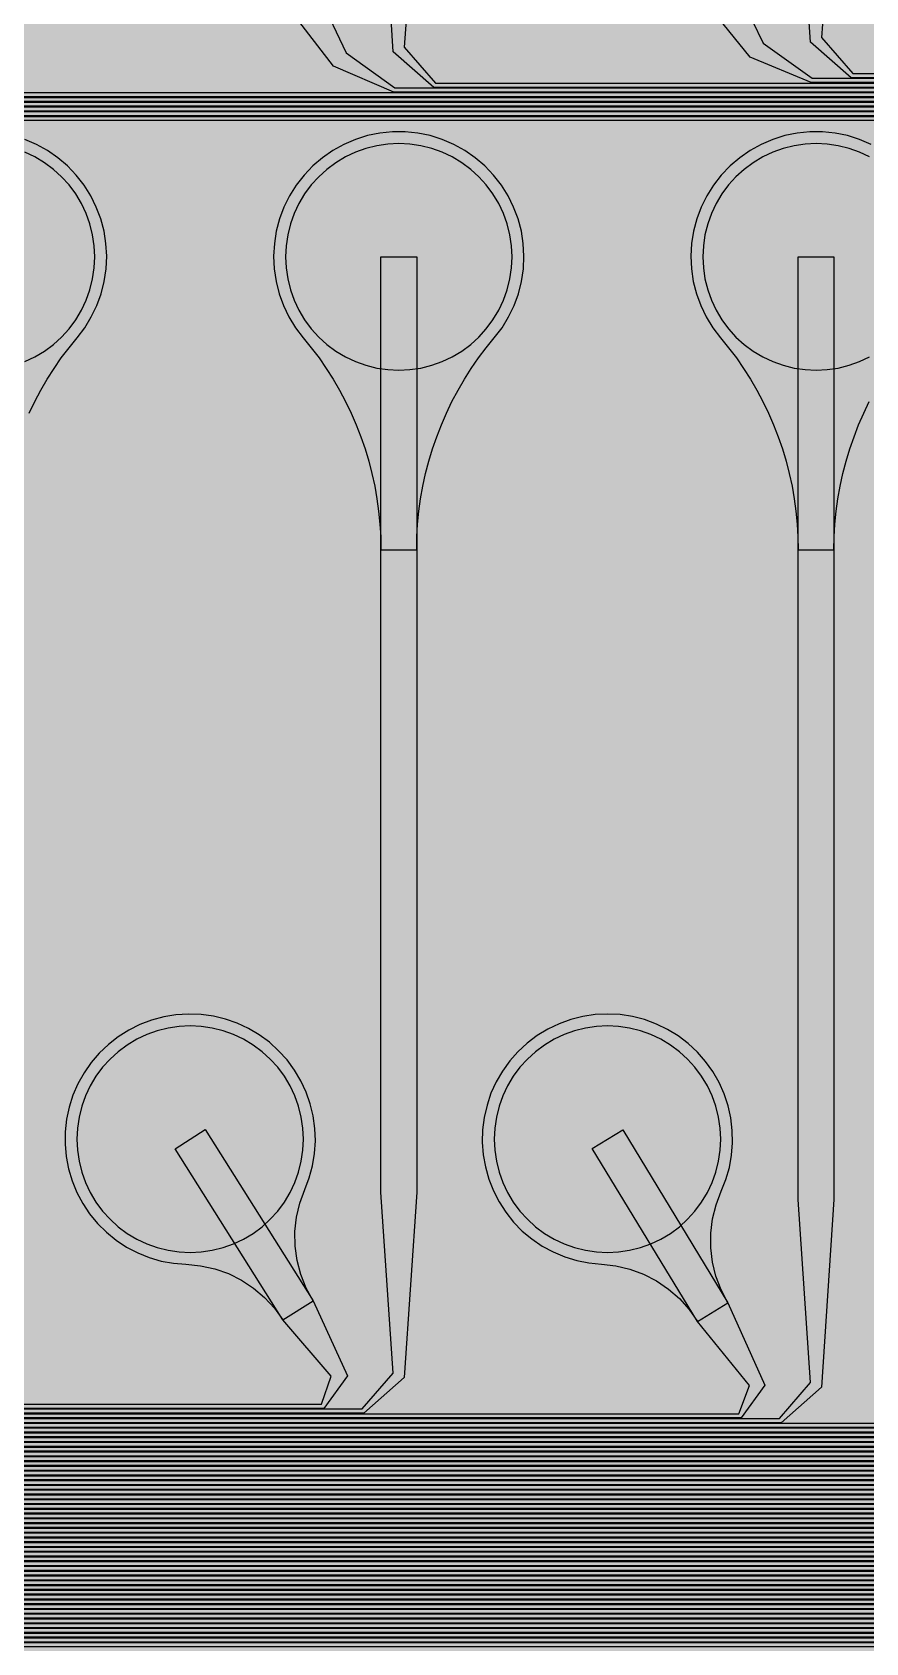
# Model space of a CAD drawing. Header units: metres. Extents: x -7231 to 10969, y -37556 to 1873.
# Drawn here: x 4474 to 5173, y -30203 to -28853 of the extents above; entities that cross this region are included whole.
import ezdxf

# ---------------------------------------------------------------- set-up
doc = ezdxf.new("R2010")
doc.units = ezdxf.units.M
for name, color, linetype in [('Metal1', 4, 'CONTINUOUS'), ('Metal2', 3, 'CONTINUOUS'), ('Polyimide', 7, 'CONTINUOUS'), ('Polyimide_Negative', 5, 'CONTINUOUS')]:
    doc.layers.add(name, color=color, linetype=linetype)

msp = doc.modelspace()

# ---------------------------------------------------------------- hatches: boundary and pattern name
at = {"layer": 'Polyimide'}
msp.add_hatch(color=7, dxfattribs=at).paths.add_polyline_path([(4065.7, -468), (4066.7, -502), (4068.5, -536), (4071.4, -570), (4075.5, -604), (4081, -638), (4088, -672), (4096.5, -706), (4106.6, -740), (4118.3, -774), (4131.6, -808), (4146.5, -842), (4162.9, -876), (4180.7, -910), (4199.8, -944), (4220.2, -978), (4241.7, -1012), (4264.2, -1046), (4287.5, -1080), (4311.5, -1114), (4336, -1148), (4360.9, -1182), (4385.9, -1216), (4410.9, -1250), (4435.7, -1284), (4460.2, -1318), (4484.2, -1352), (4507.5, -1385.9), (4530, -1419.9), (4551.5, -1453.9), (4571.9, -1487.9), (4591.1, -1521.9), (4608.9, -1555.9), (4625.3, -1589.9), (4640.1, -1623.9), (4653.4, -1657.9), (4665.1, -1691.9), (4675.2, -1725.9), (4683.7, -1759.9), (4690.7, -1793.9), (4696.2, -1827.9), (4700.3, -1861.9), (4703.2, -1895.9), (4705.1, -1929.9), (4706.1, -1963.9), (4706.4, -1997.9), (4706.5, -2031.9), (4706.5, -4793), (4710, -4838.4), (4720.2, -4882.7), (4737.1, -4925), (4760.1, -4964.2), (4788.9, -4999.5), (4822.6, -5030), (4860.5, -5055.1), (4901.8, -5074.2), (4901.8, -5074.2), (4970.7, -5105.2), (5034.7, -5145.3), (5092.8, -5193.5), (5143.8, -5249.2), (5186.9, -5311.2), (5221.2, -5378.4), (5246.2, -5449.7), (5261.4, -5523.7), (5266.5, -5599), (5261.4, -5674.3), (5246.2, -5748.3), (5221.2, -5819.6), (5186.9, -5886.8), (5143.8, -5948.8), (5092.8, -6004.5), (5034.7, -6052.7), (4970.7, -6092.8), (4901.8, -6123.8), (4860.5, -6142.9), (4822.6, -6168), (4788.9, -6198.5), (4760.1, -6233.8), (4737.1, -6273), (4720.2, -6315.3), (4710, -6359.6), (4706.5, -6405), (4706.5, -9221.5), (4710, -9266.9), (4720.2, -9311.2), (4737.1, -9353.5), (4760.1, -9392.7), (4788.9, -9428), (4822.6, -9458.5), (4860.5, -9483.6), (4901.8, -9502.7), (4970.7, -9533.7), (5034.7, -9573.8), (5092.8, -9622), (5143.8, -9677.7), (5186.9, -9739.7), (5221.2, -9806.9), (5246.2, -9878.2), (5261.4, -9952.2), (5266.5, -10027.5), (5261.4, -10102.8), (5246.2, -10176.8), (5221.2, -10248.1), (5186.9, -10315.3), (5143.8, -10377.3), (5092.8, -10433), (5034.7, -10481.2), (4970.7, -10521.3), (4901.8, -10552.3), (4860.5, -10571.4), (4822.6, -10596.5), (4788.9, -10627), (4760.1, -10662.3), (4737.1, -10701.5), (4720.2, -10743.8), (4710, -10788.1), (4706.5, -10833.5), (4706.5, -13650), (4710, -13695.4), (4720.2, -13739.7), (4737.1, -13782), (4760.1, -13821.2), (4788.9, -13856.5), (4822.6, -13887), (4860.5, -13912.1), (4901.8, -13931.2), (4970.7, -13962.2), (5034.7, -14002.2), (5092.8, -14050.5), (5143.8, -14106.2), (5186.9, -14168.2), (5221.2, -14235.4), (5246.2, -14306.7), (5261.4, -14380.7), (5266.5, -14456), (5261.4, -14531.3), (5246.2, -14605.3), (5221.2, -14676.5), (5186.9, -14743.8), (5143.8, -14805.8), (5092.8, -14861.5), (5034.7, -14909.7), (4970.7, -14949.8), (4901.8, -14980.8), (4860.5, -14999.9), (4822.6, -15025), (4788.9, -15055.5), (4760.1, -15090.8), (4737.1, -15130), (4720.2, -15172.3), (4710, -15216.6), (4706.5, -15262), (4706.5, -15456), (4720.9, -15750), (4764.1, -16041.3), (4835.7, -16326.8), (4934.9, -16604), (5060.7, -16870.2), (5212.1, -17122.7), (5387.5, -17359.2), (5585.2, -17577.3), (5803.3, -17775), (6039.8, -17950.4), (6292.3, -18101.8), (6558.4, -18227.6), (6835.6, -18326.8), (7121.2, -18398.3), (7412.4, -18441.5), (7706.5, -18456), (9969, -18456), (10047.4, -18459.8), (10125.1, -18471.4), (10201.2, -18490.4), (10275.2, -18516.9), (10346.1, -18550.5), (10413.5, -18590.8), (10476.5, -18637.6), (10534.7, -18690.3), (10587.4, -18748.5), (10634.2, -18811.5), (10674.5, -18878.9), (10708.1, -18949.8), (10734.6, -19023.8), (10753.6, -19099.9), (10765.2, -19177.6), (10769, -19256), (10769, -20895.8), (10730.2, -20951.4), (10694.6, -21009.1), (10662.2, -21068.6), (10633.2, -21129.9), (10607.6, -21192.7), (10585.5, -21256.7), (10566.9, -21322), (10552, -21388.1), (10540.8, -21455), (10533.4, -21522.3), (10529.6, -21590), (10529.6, -21657.8), (10533.4, -21725.5), (10540.8, -21792.9), (10552, -21859.7), (10566.9, -21925.9), (10585.5, -21991.1), (10607.6, -22055.2), (10633.2, -22117.9), (10662.2, -22179.2), (10694.6, -22238.7), (10730.2, -22296.4), (10769, -22352), (10769, -32454.2), (10728.7, -32510.5), (10691.7, -32568.9), (10658, -32629.3), (10627.8, -32691.6), (10601.2, -32755.4), (10578.2, -32820.7), (10558.9, -32887.1), (10543.4, -32954.5), (10531.8, -33022.7), (10524, -33091.4), (10520.1, -33160.5), (10520.1, -33229.7), (10524, -33298.8), (10531.8, -33367.5), (10543.4, -33435.7), (10558.9, -33503.1), (10578.2, -33569.5), (10601.2, -33634.8), (10627.8, -33698.6), (10658, -33760.8), (10691.7, -33821.3), (10728.7, -33879.7), (10769, -33936), (10769, -36556), (10765.2, -36634.4), (10753.6, -36712.1), (10734.6, -36788.2), (10708.1, -36862.1), (10674.5, -36933.1), (10634.2, -37000.5), (10587.4, -37063.5), (10534.7, -37121.7), (10476.5, -37174.4), (10413.5, -37221.2), (10346.1, -37261.5), (10275.2, -37295.1), (10201.2, -37321.6), (10125.1, -37340.6), (10047.4, -37352.1), (9969, -37356), (-6231, -37356), (-6309.4, -37352.1), (-6387.1, -37340.6), (-6463.2, -37321.6), (-6537.2, -37295.1), (-6608.1, -37261.5), (-6675.5, -37221.2), (-6738.5, -37174.4), (-6796.7, -37121.7), (-6849.4, -37063.5), (-6896.2, -37000.5), (-6936.5, -36933.1), (-6970.1, -36862.1), (-6996.6, -36788.2), (-7015.6, -36712.1), (-7027.2, -36634.4), (-7031, -36556), (-7031, -33936), (-6990.7, -33879.8), (-6953.7, -33821.3), (-6920, -33760.9), (-6889.8, -33698.6), (-6863.2, -33634.8), (-6840.2, -33569.5), (-6820.9, -33503.1), (-6805.4, -33435.7), (-6793.7, -33367.5), (-6785.9, -33298.8), (-6782, -33229.7), (-6782, -33160.5), (-6785.9, -33091.4), (-6793.7, -33022.7), (-6805.4, -32954.5), (-6820.9, -32887.1), (-6840.2, -32820.6), (-6863.2, -32755.4), (-6889.8, -32691.5), (-6920, -32629.3), (-6953.7, -32568.9), (-6990.7, -32510.4), (-7031, -32454.2), (-7031, -22364.8), (-6990.7, -22308.6), (-6953.7, -22250.1), (-6920, -22189.7), (-6889.8, -22127.5), (-6863.2, -22063.6), (-6840.2, -21998.4), (-6820.9, -21931.9), (-6805.4, -21864.5), (-6793.7, -21796.3), (-6785.9, -21727.6), (-6782, -21658.5), (-6782, -21589.3), (-6785.9, -21520.3), (-6793.7, -21451.5), (-6805.4, -21383.3), (-6820.9, -21315.9), (-6840.2, -21249.5), (-6863.2, -21184.2), (-6889.8, -21120.4), (-6920, -21058.1), (-6953.7, -20997.7), (-6990.7, -20939.3), (-7031, -20883), (-7031, -19256), (-7027.2, -19177.6), (-7015.6, -19099.9), (-6996.6, -19023.8), (-6970.1, -18949.8), (-6936.5, -18878.9), (-6896.2, -18811.5), (-6849.4, -18748.5), (-6796.7, -18690.3), (-6738.5, -18637.6), (-6675.5, -18590.8), (-6608.1, -18550.5), (-6537.2, -18516.9), (-6463.2, -18490.4), (-6387.1, -18471.4), (-6309.4, -18459.8), (-6231, -18456), (-3968.5, -18456), (-3674.4, -18441.5), (-3383.2, -18398.3), (-3097.6, -18326.8), (-2820.4, -18227.6), (-2554.3, -18101.8), (-2301.8, -17950.4), (-2065.3, -17775), (-1847.2, -17577.3), (-1649.5, -17359.2), (-1474.1, -17122.7), (-1322.7, -16870.2), (-1196.9, -16604), (-1097.7, -16326.8), (-1026.1, -16041.3), (-982.9, -15750), (-968.5, -15456), (-968.5, -15262), (-972, -15216.6), (-982.2, -15172.3), (-999.1, -15130), (-1022.1, -15090.8), (-1050.9, -15055.5), (-1084.6, -15025), (-1122.5, -14999.9), (-1163.8, -14980.8), (-1232.7, -14949.8), (-1296.7, -14909.7), (-1354.8, -14861.5), (-1405.8, -14805.8), (-1448.9, -14743.8), (-1483.2, -14676.5), (-1508.2, -14605.3), (-1523.4, -14531.3), (-1528.5, -14456), (-1523.4, -14380.7), (-1508.2, -14306.7), (-1483.2, -14235.4), (-1448.9, -14168.2), (-1405.8, -14106.2), (-1354.8, -14050.5), (-1296.7, -14002.2), (-1232.7, -13962.2), (-1163.8, -13931.2), (-1122.5, -13912.1), (-1084.6, -13887), (-1050.9, -13856.5), (-1022.1, -13821.2), (-999.1, -13782), (-982.2, -13739.7), (-972, -13695.4), (-968.5, -13650), (-968.5, -12309.6), (-972, -12264.3), (-982.2, -12219.9), (-999.1, -12177.7), (-1022.1, -12138.5), (-1050.9, -12103.2), (-1084.6, -12072.6), (-1122.5, -12047.5), (-1163.8, -12028.5), (-1232.7, -11997.4), (-1296.7, -11957.4), (-1354.8, -11909.1), (-1405.8, -11853.5), (-1448.9, -11791.5), (-1483.2, -11724.2), (-1508.2, -11653), (-1523.4, -11579), (-1528.5, -11503.7), (-1523.4, -11428.3), (-1508.2, -11354.4), (-1483.2, -11283.1), (-1448.9, -11215.9), (-1405.8, -11153.8), (-1354.8, -11098.2), (-1296.7, -11049.9), (-1232.7, -11009.9), (-1163.8, -10978.8), (-1122.5, -10959.8), (-1084.6, -10934.7), (-1050.9, -10904.1), (-1022.1, -10868.9), (-999.1, -10829.6), (-982.2, -10787.4), (-972, -10743), (-968.5, -10697.7), (-968.5, -9357.3), (-972, -9311.9), (-982.2, -9267.6), (-999.1, -9225.4), (-1022.1, -9186.1), (-1050.9, -9150.8), (-1084.6, -9120.3), (-1122.5, -9095.2), (-1163.8, -9076.2), (-1163.8, -9076.2), (-1232.7, -9045.1), (-1296.7, -9005.1), (-1354.8, -8956.8), (-1405.8, -8901.1), (-1448.9, -8839.1), (-1483.2, -8771.9), (-1508.2, -8700.6), (-1523.4, -8626.7), (-1528.5, -8551.3), (-1523.4, -8476), (-1508.2, -8402), (-1483.2, -8330.8), (-1448.9, -8263.5), (-1405.8, -8201.5), (-1354.8, -8145.9), (-1296.7, -8097.6), (-1232.7, -8057.6), (-1163.8, -8026.5), (-1163.8, -8026.5), (-1122.5, -8007.4), (-1084.6, -7982.4), (-1050.9, -7951.8), (-1022.1, -7916.5), (-999.1, -7877.3), (-982.2, -7835), (-972, -7790.7), (-968.5, -7745.4), (-968.5, -6405), (-972, -6359.6), (-982.2, -6315.3), (-999.1, -6273), (-1022.1, -6233.8), (-1050.9, -6198.5), (-1084.6, -6168), (-1122.5, -6142.9), (-1163.8, -6123.8), (-1163.8, -6123.8), (-1232.7, -6092.8), (-1296.7, -6052.7), (-1354.8, -6004.5), (-1405.8, -5948.8), (-1448.9, -5886.8), (-1483.2, -5819.6), (-1508.2, -5748.3), (-1523.4, -5674.3), (-1528.5, -5599), (-1523.4, -5523.7), (-1508.2, -5449.7), (-1483.2, -5378.4), (-1448.9, -5311.2), (-1405.8, -5249.2), (-1354.8, -5193.5), (-1296.7, -5145.3), (-1232.7, -5105.2), (-1163.8, -5074.2), (-1163.8, -5074.2), (-1122.5, -5055.1), (-1084.6, -5030), (-1050.9, -4999.5), (-1022.1, -4964.2), (-999.1, -4925), (-982.2, -4882.7), (-972, -4838.4), (-968.5, -4793), (-968.5, -2031.9), (-968.4, -1997.9), (-968.1, -1963.9), (-967.1, -1929.9), (-965.2, -1895.9), (-962.2, -1861.9), (-958, -1827.9), (-952.4, -1793.9), (-945.3, -1759.9), (-936.6, -1725.9), (-926.4, -1691.9), (-914.4, -1657.9), (-900.9, -1623.9), (-885.7, -1589.9), (-869.1, -1555.9), (-850.9, -1521.9), (-831.4, -1487.9), (-810.6, -1453.9), (-788.7, -1419.9), (-765.8, -1385.9), (-742.1, -1352), (-717.6, -1318), (-692.7, -1284), (-667.4, -1250), (-641.9, -1216), (-616.4, -1182), (-591.1, -1148), (-566.1, -1114), (-541.7, -1080), (-517.9, -1046), (-495, -1012), (-473.1, -978), (-452.4, -944), (-432.8, -910), (-414.7, -876), (-398, -842), (-382.9, -808), (-369.3, -774), (-357.4, -740), (-347.1, -706), (-338.4, -672), (-331.3, -638), (-325.7, -604), (-321.5, -570), (-318.6, -536), (-316.7, -502), (-315.7, -468), (-315.3, -434), (-315.2, -400), (-315.2, 401), (-315.2, 451), (-315.2, 1644), (-270.2, 1644), (-270, 1637.1), (-269.4, 1630.3), (-268.2, 1623.5), (-266.7, 1616.8), (-264.7, 1610.2), (-262.3, 1603.8), (-259.4, 1597.6), (-256.2, 1591.5), (-252.6, 1585.7), (-248.6, 1580.1), (-244.2, 1574.8), (-239.5, 1569.8), (-234.5, 1565.1), (-229.2, 1560.7), (-223.6, 1556.7), (-217.8, 1553.1), (-211.7, 1549.8), (-205.4, 1547), (-199, 1544.6), (-192.4, 1542.6), (-185.7, 1541), (-179, 1539.9), (-172.1, 1539.2), (-165.2, 1539), (-158.4, 1539.2), (-151.5, 1539.9), (-144.8, 1541), (-138.1, 1542.6), (-131.5, 1544.6), (-125.1, 1547), (-118.8, 1549.8), (-112.8, 1553.1), (-106.9, 1556.7), (-101.3, 1560.7), (-96, 1565.1), (-91, 1569.8), (-86.3, 1574.8), (-81.9, 1580.1), (-77.9, 1585.7), (-74.3, 1591.5), (-71.1, 1597.6), (-68.2, 1603.8), (-65.8, 1610.2), (-63.8, 1616.8), (-62.3, 1623.5), (-61.1, 1630.3), (-60.5, 1637.1), (-60.2, 1644), (1853, 1644), (1853, 1573), (3815.2, 1573), (3815.5, 1579.5), (3816.1, 1586.1), (3817.2, 1592.5), (3818.7, 1598.9), (3820.6, 1605.1), (3822.9, 1611.3), (3825.6, 1617.2), (3828.6, 1623), (3832.1, 1628.6), (3835.9, 1633.9), (3840.1, 1638.9), (3844.5, 1643.7), (3849.3, 1648.2), (3854.4, 1652.3), (3859.7, 1656.1), (3865.2, 1659.6), (3871, 1662.7), (3877, 1665.4), (3883.1, 1667.7), (3889.4, 1669.6), (3895.7, 1671.1), (3902.2, 1672.1), (3908.7, 1672.8), (3915.2, 1673), (3921.8, 1672.8), (3928.3, 1672.1), (3934.8, 1671.1), (3941.1, 1669.6), (3947.4, 1667.7), (3953.5, 1665.4), (3959.5, 1662.7), (3965.2, 1659.6), (3970.8, 1656.1), (3976.1, 1652.3), (3981.2, 1648.2), (3986, 1643.7), (3990.4, 1638.9), (3994.6, 1633.9), (3998.4, 1628.6), (4001.9, 1623), (4004.9, 1617.2), (4007.6, 1611.3), (4009.9, 1605.1), (4011.8, 1598.9), (4013.3, 1592.5), (4014.4, 1586.1), (4015, 1579.5), (4015.2, 1573), (4065.2, 1573), (4065.2, 451), (4065.2, 401), (4065.2, -400), (4065.3, -434), (4065.7, -468)])

# ---------------------------------------------------------------- linework, layer by layer
at = {"layer": 'Metal1'}
for points in [[(2416.8, -19211.9), (2416.8, -30170.3), (2445.7, -30199.2), (9418.8, -30199.2), (9447.8, -30170.3), (9447.8, -28863.7), (9418.8, -28834.8), (7610.8, -28834.8), (7576.7, -28805), (7566.5, -28662.5), (7566.5, -27931), (7596.5, -27931), (7596.5, -28662.5), (7586.3, -28801), (7612.2, -28831.2), (9420.2, -28831.2), (9451.2, -28862.3), (9451.2, -30171.7), (9420.2, -30202.7), (2444.3, -30202.7), (2413.2, -30171.7), (2413.2, -19211.9)], [(2424.8, -19211.9), (2424.8, -30162.3), (2453.7, -30191.2), (9410.8, -30191.2), (9439.8, -30162.3), (9439.8, -28871.7), (9410.8, -28842.7), (7260.8, -28842.7), (7226.7, -28813), (7216.5, -28668.9), (7216.5, -27931), (7246.5, -27931), (7246.5, -28668.9), (7236.3, -28809), (7262.2, -28839.2), (9412.2, -28839.2), (9443.3, -28870.3), (9443.3, -30163.7), (9412.2, -30194.7), (2452.3, -30194.7), (2421.2, -30163.7), (2421.2, -19211.9)], [(2432.8, -19211.9), (2432.8, -30154.3), (2461.7, -30183.2), (9402.8, -30183.2), (9431.8, -30154.3), (9431.8, -28879.7), (9402.8, -28850.7), (6910.8, -28850.7), (6876.7, -28821), (6866.5, -28675.3), (6866.5, -27931), (6896.5, -27931), (6896.5, -28675.3), (6886.3, -28817), (6912.2, -28847.2), (9404.2, -28847.2), (9435.2, -28878.3), (9435.2, -30155.7), (9404.2, -30186.8), (2460.3, -30186.8), (2429.2, -30155.7), (2429.2, -19211.9)], [(2440.8, -19211.9), (2440.8, -30146.3), (2469.7, -30175.2), (9394.8, -30175.2), (9423.8, -30146.3), (9423.8, -28887.7), (9394.8, -28858.8), (6560.8, -28858.8), (6526.8, -28829), (6516.5, -28681.7), (6516.5, -27931), (6546.5, -27931), (6546.5, -28681.7), (6536.2, -28825), (6562.2, -28855.2), (9396.2, -28855.2), (9427.3, -28886.3), (9427.3, -30147.7), (9396.2, -30178.7), (2468.3, -30178.7), (2437.2, -30147.7), (2437.2, -19211.9)], [(2448.7, -19211.9), (2448.7, -30138.3), (2477.7, -30167.2), (9386.8, -30167.2), (9415.8, -30138.3), (9415.8, -28895.7), (9386.8, -28866.8), (6210.8, -28866.8), (6176.8, -28837), (6166.5, -28688.1), (6166.5, -27931), (6196.5, -27931), (6196.5, -28688.1), (6186.2, -28833), (6212.2, -28863.2), (9388.2, -28863.2), (9419.2, -28894.3), (9419.2, -30139.7), (9388.2, -30170.7), (2476.3, -30170.7), (2445.2, -30139.7), (2445.2, -19211.9)], [(2456.7, -19211.9), (2456.7, -30130.3), (2485.7, -30159.2), (9378.8, -30159.2), (9407.8, -30130.3), (9407.8, -28903.7), (9378.8, -28874.7), (5860.8, -28874.7), (5826.8, -28844.9), (5816.5, -28694.5), (5816.5, -27931), (5846.5, -27931), (5846.5, -28694.5), (5836.2, -28841.1), (5862.2, -28871.2), (9380.2, -28871.2), (9411.3, -28902.3), (9411.3, -30131.7), (9380.2, -30162.7), (2484.3, -30162.7), (2453.2, -30131.7), (2453.2, -19211.9)], [(2464.7, -19211.9), (2464.7, -30122.3), (2493.7, -30151.2), (9370.8, -30151.2), (9399.8, -30122.3), (9399.8, -28911.7), (9370.8, -28882.7), (5510.8, -28882.7), (5476.8, -28852.9), (5466.5, -28700.9), (5466.5, -27931), (5496.5, -27931), (5496.5, -28700.9), (5486.2, -28849.1), (5512.2, -28879.2), (9372.2, -28879.2), (9403.2, -28910.3), (9403.2, -30123.7), (9372.2, -30154.8), (2492.3, -30154.8), (2461.2, -30123.7), (2461.2, -19211.9)], [(2472.7, -19211.9), (2472.7, -30114.3), (2501.7, -30143.2), (9362.8, -30143.2), (9391.8, -30114.3), (9391.8, -28919.7), (9362.8, -28890.8), (5160.8, -28890.8), (5126.9, -28860.9), (5116.5, -28707.3), (5116.5, -27931), (5146.5, -27931), (5146.5, -28707.3), (5136.1, -28857.1), (5162.2, -28887.2), (9364.2, -28887.2), (9395.3, -28918.3), (9395.3, -30115.7), (9364.2, -30146.7), (2500.3, -30146.7), (2469.2, -30115.7), (2469.2, -19211.9)], [(2480.7, -19211.9), (2480.7, -30106.3), (2509.7, -30135.2), (9354.8, -30135.2), (9383.8, -30106.3), (9383.8, -28927.7), (9354.8, -28898.8), (4810.8, -28898.8), (4776.9, -28868.9), (4766.5, -28713.7), (4766.5, -27931), (4796.5, -27931), (4796.5, -28713.7), (4786.1, -28865.1), (4812.2, -28895.2), (9356.2, -28895.2), (9387.2, -28926.3), (9387.2, -30107.7), (9356.2, -30138.7), (2508.3, -30138.7), (2477.2, -30107.7), (2477.2, -19211.9)], [(2488.7, -19211.9), (2488.7, -30098.3), (2517.7, -30127.2), (9346.8, -30127.2), (9375.8, -30098.3), (9375.8, -28935.7), (9346.8, -28906.7), (4460.8, -28906.7), (4426.9, -28876.9), (4416.5, -28720.1), (4416.5, -27931), (4446.5, -27931), (4446.5, -28720.1), (4436.1, -28873.1), (4462.2, -28903.2), (9348.2, -28903.2), (9379.3, -28934.3), (9379.3, -30099.7), (9348.2, -30130.7), (2516.3, -30130.7), (2485.2, -30099.7), (2485.2, -19211.9)], [(2496.7, -19211.9), (2496.7, -30090.3), (2525.7, -30119.2), (9338.8, -30119.2), (9367.8, -30090.3), (9367.8, -28943.7), (9338.8, -28914.7), (4110.8, -28914.7), (4076.9, -28884.9), (4066.5, -28726.5), (4066.5, -27931), (4096.5, -27931), (4096.5, -28726.5), (4086.1, -28881.1), (4112.2, -28911.2), (9340.2, -28911.2), (9371.2, -28942.3), (9371.2, -30091.7), (9340.2, -30122.8), (2524.3, -30122.8), (2493.2, -30091.7), (2493.2, -19211.9)], [(2504.7, -19211.9), (2504.7, -30082.3), (2533.7, -30111.2), (9330.8, -30111.2), (9359.8, -30082.3), (9359.8, -28951.7), (9330.8, -28922.8), (3760.8, -28922.8), (3726.9, -28892.9), (3716.5, -28732.9), (3716.5, -27931), (3746.5, -27931), (3746.5, -28732.9), (3736.1, -28889.1), (3762.2, -28919.2), (9332.2, -28919.2), (9363.3, -28950.3), (9363.3, -30083.7), (9332.2, -30114.7), (2532.3, -30114.7), (2501.2, -30083.7), (2501.2, -19211.9)], [(2512.7, -19211.9), (2512.7, -30074.3), (2541.7, -30103.2), (8950.8, -30103.2), (8977.1, -30073.2), (8966.5, -29902.1), (8966.5, -29041), (8996.5, -29041), (8996.5, -29902.1), (8985.9, -30076.8), (8952.2, -30106.7), (2540.3, -30106.7), (2509.2, -30075.7), (2509.2, -19211.9)], [(2520.7, -19211.9), (2520.7, -30066.3), (2549.7, -30095.2), (8600.8, -30095.2), (8627.1, -30065.2), (8616.5, -29895.7), (8616.5, -29041), (8646.5, -29041), (8646.5, -29895.7), (8635.9, -30068.8), (8602.2, -30098.7), (2548.3, -30098.7), (2517.2, -30067.7), (2517.2, -19211.9)], [(2528.7, -19211.9), (2528.7, -30058.3), (2557.7, -30087.2), (8250.8, -30087.2), (8277.1, -30057.2), (8266.5, -29889.3), (8266.5, -29041), (8296.5, -29041), (8296.5, -29889.3), (8285.9, -30060.8), (8252.2, -30090.8), (2556.3, -30090.8), (2525.2, -30059.7), (2525.2, -19211.9)], [(2536.7, -19211.9), (2536.7, -30050.3), (2565.7, -30079.2), (7900.8, -30079.2), (7927.1, -30049.2), (7916.5, -29882.9), (7916.5, -29041), (7946.5, -29041), (7946.5, -29882.9), (7935.9, -30052.8), (7902.2, -30082.8), (2564.3, -30082.8), (2533.2, -30051.7), (2533.2, -19211.9)], [(2544.7, -19211.9), (2544.7, -30042.3), (2573.7, -30071.2), (7550.8, -30071.2), (7577.1, -30041.2), (7566.5, -29876.5), (7566.5, -29041), (7596.5, -29041), (7596.5, -29876.5), (7585.9, -30044.8), (7552.2, -30074.7), (2572.3, -30074.7), (2541.2, -30043.7), (2541.2, -19211.9)], [(2552.7, -19211.9), (2552.7, -30034.3), (2581.7, -30063.2), (7200.8, -30063.2), (7227, -30033.2), (7216.5, -29870.1), (7216.5, -29041), (7246.5, -29041), (7246.5, -29870.1), (7236, -30036.8), (7202.2, -30066.7), (2580.3, -30066.7), (2549.2, -30035.7), (2549.2, -19211.9)], [(2560.7, -19211.9), (2560.7, -30026.3), (2589.7, -30055.2), (6850.8, -30055.2), (6877, -30025.1), (6866.5, -29863.7), (6866.5, -29041), (6896.5, -29041), (6896.5, -29863.7), (6886, -30028.9), (6852.2, -30058.8), (2588.3, -30058.8), (2557.2, -30027.7), (2557.2, -19211.9)], [(2568.7, -19211.9), (2568.7, -30018.3), (2597.7, -30047.2), (6500.8, -30047.2), (6527, -30017.1), (6516.5, -29857.3), (6516.5, -29041), (6546.5, -29041), (6546.5, -29857.3), (6536, -30020.9), (6502.2, -30050.8), (2596.3, -30050.8), (2565.2, -30019.7), (2565.2, -19211.9)], [(2576.7, -19211.9), (2576.7, -30010.3), (2605.7, -30039.2), (6150.8, -30039.2), (6177, -30009.1), (6166.5, -29850.9), (6166.5, -29041), (6196.5, -29041), (6196.5, -29850.9), (6186, -30012.9), (6152.2, -30042.7), (2604.3, -30042.7), (2573.2, -30011.7), (2573.2, -19211.9)], [(2584.7, -19211.9), (2584.7, -30002.3), (2613.7, -30031.2), (5800.8, -30031.2), (5827, -30001.1), (5816.5, -29844.5), (5816.5, -29041), (5846.5, -29041), (5846.5, -29844.5), (5836, -30004.9), (5802.2, -30034.7), (2612.3, -30034.7), (2581.2, -30003.7), (2581.2, -19211.9)], [(2592.7, -19211.9), (2592.7, -29994.3), (2621.7, -30023.2), (5450.8, -30023.2), (5476.9, -29993.1), (5466.5, -29838.1), (5466.5, -29041), (5496.5, -29041), (5496.5, -29838.1), (5486.1, -29996.9), (5452.2, -30026.8), (2620.3, -30026.8), (2589.2, -29995.7), (2589.2, -19211.9)], [(2600.7, -19211.9), (2600.7, -29986.3), (2629.7, -30015.2), (5100.8, -30015.2), (5126.9, -29985.1), (5116.5, -29831.7), (5116.5, -29041), (5146.5, -29041), (5146.5, -29831.7), (5136.1, -29988.9), (5102.2, -30018.8), (2628.3, -30018.8), (2597.2, -29987.7), (2597.2, -19211.9)], [(2608.7, -19211.9), (2608.7, -29978.3), (2637.7, -30007.2), (4750.8, -30007.2), (4776.9, -29977.1), (4766.5, -29825.3), (4766.5, -29041), (4796.5, -29041), (4796.5, -29825.3), (4786.1, -29980.9), (4752.2, -30010.7), (2636.3, -30010.7), (2605.2, -29979.7), (2605.2, -19211.9)], [(4471.5, -29172.1), (4476.1, -29162.4), (4481.2, -29152.9), (4486.6, -29143.6), (4492.3, -29134.6), (4498.4, -29125.8), (4504.9, -29117.2), (4511.6, -29108.9), (4518.1, -29100.4), (4523.6, -29091.4), (4528.2, -29081.8), (4531.9, -29071.9), (4534.5, -29061.6), (4536, -29051.1), (4536.5, -29040.5), (4535.9, -29029.9), (4534.3, -29019.4), (4531.6, -29009.2), (4527.8, -28999.3), (4523.1, -28989.8), (4517.5, -28980.8), (4511, -28972.4), (4503.7, -28964.7), (4495.6, -28957.8), (4486.9, -28951.8), (4477.6, -28946.7), (4467.9, -28942.5)], [(5177.6, -28946.7), (5167.9, -28942.5), (5157.7, -28939.3), (5147.4, -28937.2), (5136.8, -28936.1), (5126.2, -28936.1), (5115.6, -28937.2), (5105.3, -28939.3), (5095.1, -28942.5), (5085.4, -28946.7), (5076.1, -28951.8), (5067.4, -28957.8), (5059.3, -28964.7), (5052, -28972.4), (5045.5, -28980.8), (5039.9, -28989.8), (5035.2, -28999.3), (5031.4, -29009.2), (5028.7, -29019.4), (5027.1, -29029.9), (5026.5, -29040.5), (5027, -29051.1), (5028.5, -29061.6), (5031.1, -29071.9), (5034.8, -29081.8), (5039.4, -29091.4), (5044.9, -29100.4), (5051.4, -29108.9), (5058.1, -29117.2), (5064.6, -29125.8), (5070.7, -29134.6), (5076.4, -29143.6), (5081.8, -29152.9), (5086.9, -29162.4), (5091.5, -29172.1), (5095.8, -29181.9), (5099.7, -29191.9), (5103.2, -29202.1), (5106.3, -29212.4), (5109, -29222.7), (5111.3, -29233.2), (5113.2, -29243.8), (5114.6, -29254.4), (5115.7, -29265.1), (5116.3, -29275.8), (5116.5, -29286.6), (5146.5, -29286.6), (5146.5, -29286.6), (5146.7, -29275.8), (5147.3, -29265.1), (5148.4, -29254.4), (5149.8, -29243.8), (5151.7, -29233.2), (5154, -29222.7), (5156.7, -29212.4), (5159.8, -29202.1), (5163.3, -29191.9), (5167.2, -29181.9), (5171.5, -29172.1), (5176.1, -29162.4)]]:
    msp.add_lwpolyline(points, dxfattribs=at)
msp.add_lwpolyline([(4796.5, -29286.6), (4796.7, -29275.8), (4797.3, -29265.1), (4798.4, -29254.4), (4799.8, -29243.8), (4801.7, -29233.2), (4804, -29222.7), (4806.7, -29212.4), (4809.8, -29202.1), (4813.3, -29191.9), (4817.2, -29181.9), (4821.5, -29172.1), (4826.1, -29162.4), (4831.2, -29152.9), (4836.6, -29143.6), (4842.3, -29134.6), (4848.4, -29125.8), (4854.9, -29117.2), (4861.6, -29108.9), (4868.1, -29100.4), (4873.6, -29091.4), (4878.2, -29081.8), (4881.9, -29071.9), (4884.5, -29061.6), (4886, -29051.1), (4886.5, -29040.5), (4885.9, -29029.9), (4884.3, -29019.4), (4881.6, -29009.2), (4877.8, -28999.3), (4873.1, -28989.8), (4867.5, -28980.8), (4861, -28972.4), (4853.7, -28964.7), (4845.6, -28957.8), (4836.9, -28951.8), (4827.6, -28946.7), (4817.9, -28942.5), (4807.7, -28939.3), (4797.4, -28937.2), (4786.8, -28936.1), (4776.2, -28936.1), (4765.6, -28937.2), (4755.3, -28939.3), (4745.1, -28942.5), (4735.4, -28946.7), (4726.1, -28951.8), (4717.4, -28957.8), (4709.3, -28964.7), (4702, -28972.4), (4695.5, -28980.8), (4689.9, -28989.8), (4685.2, -28999.3), (4681.4, -29009.2), (4678.7, -29019.4), (4677.1, -29029.9), (4676.5, -29040.5), (4677, -29051.1), (4678.5, -29061.6), (4681.1, -29071.9), (4684.8, -29081.8), (4689.4, -29091.4), (4694.9, -29100.4), (4701.4, -29108.9), (4708.1, -29117.2), (4714.6, -29125.8), (4720.7, -29134.6), (4726.4, -29143.6), (4731.8, -29152.9), (4736.9, -29162.4), (4741.5, -29172.1), (4745.8, -29181.9), (4749.7, -29191.9), (4753.2, -29202.1), (4756.3, -29212.4), (4759, -29222.7), (4761.3, -29233.2), (4763.2, -29243.8), (4764.6, -29254.4), (4765.7, -29265.1), (4766.3, -29275.8), (4766.5, -29286.6), (4796.5, -29286.6)], close=True, dxfattribs=at)
at = {"layer": 'Metal2'}
for points in [[(2412.7, -19211.9), (2412.7, -30174.3), (2441.7, -30203.2), (9422.8, -30203.2), (9451.8, -30174.3), (9451.8, -28859.7), (9422.8, -28830.7), (7944.2, -28830.7), (7887, -28817.1), (7865.9, -28801.6), (7745.9, -28681.6), (7767.1, -28660.4), (7887.1, -28780.4), (7899.5, -28798.4), (7944.8, -28827.2), (9424.2, -28827.2), (9455.2, -28858.3), (9455.2, -30175.7), (9424.2, -30206.8), (2440.3, -30206.8), (2409.2, -30175.7), (2409.2, -19211.9)], [(2420.7, -19211.9), (2420.7, -30166.3), (2449.7, -30195.2), (9414.8, -30195.2), (9443.8, -30166.3), (9443.8, -28867.7), (9414.8, -28838.8), (7602.2, -28838.8), (7545.7, -28824.2), (7515.9, -28801.6), (7395.9, -28681.6), (7417.1, -28660.4), (7537.1, -28780.4), (7556.9, -28807.4), (7602.8, -28835.2), (9416.2, -28835.2), (9447.2, -28866.3), (9447.2, -30167.7), (9416.2, -30198.7), (2448.3, -30198.7), (2417.2, -30167.7), (2417.2, -19211.9)], [(2428.7, -19211.9), (2428.7, -30158.3), (2457.7, -30187.2), (9406.8, -30187.2), (9435.8, -30158.3), (9435.8, -28875.7), (9406.8, -28846.8), (7260.2, -28846.8), (7204.2, -28831.4), (7165.9, -28801.6), (7045.9, -28681.6), (7067.1, -28660.4), (7187.1, -28780.4), (7214.4, -28816.2), (7260.8, -28843.2), (9408.2, -28843.2), (9439.2, -28874.3), (9439.2, -30159.7), (9408.2, -30190.7), (2456.3, -30190.7), (2425.2, -30159.7), (2425.2, -19211.9)], [(2436.7, -19211.9), (2436.7, -30150.3), (2465.7, -30179.2), (9398.8, -30179.2), (9427.8, -30150.3), (9427.8, -28883.7), (9398.8, -28854.7), (6877.3, -28854.7), (6822.7, -28837.4), (6798.7, -28814.3), (6694.6, -28680.2), (6718.4, -28661.8), (6822.4, -28795.9), (6835.9, -28821.2), (6878.1, -28851.2), (9400.2, -28851.2), (9431.2, -28882.3), (9431.2, -30151.7), (9400.2, -30182.7), (2464.3, -30182.7), (2433.2, -30151.7), (2433.2, -19211.9)], [(2444.7, -19211.9), (2444.7, -30142.3), (2473.7, -30171.2), (9390.8, -30171.2), (9419.8, -30142.3), (9419.8, -28891.7), (9390.8, -28862.7), (6527.3, -28862.7), (6473.5, -28844.5), (6445.7, -28816.2), (6344.5, -28679.9), (6368.5, -28662.1), (6469.8, -28798.3), (6486.2, -28829.4), (6528.1, -28859.2), (9392.2, -28859.2), (9423.2, -28890.3), (9423.2, -30143.7), (9392.2, -30174.8), (2472.3, -30174.8), (2441.2, -30143.7), (2441.2, -19211.9)], [(2452.7, -19211.9), (2452.7, -30134.3), (2481.7, -30163.2), (9382.8, -30163.2), (9411.8, -30134.3), (9411.8, -28899.7), (9382.8, -28870.8), (6177.3, -28870.8), (6124.2, -28851.6), (6092.8, -28817.9), (5994.3, -28679.7), (6018.7, -28662.3), (6117.3, -28800.5), (6136.4, -28837.5), (6178.1, -28867.2), (9384.2, -28867.2), (9415.2, -28898.3), (9415.2, -30135.7), (9384.2, -30166.7), (2480.3, -30166.7), (2449.2, -30135.7), (2449.2, -19211.9)], [(2460.7, -19211.9), (2460.7, -30126.3), (2489.7, -30155.2), (9374.8, -30155.2), (9403.8, -30126.3), (9403.8, -28907.7), (9374.8, -28878.8), (5827.3, -28878.8), (5774.9, -28858.8), (5740.1, -28819.5), (5644.1, -28679.5), (5668.9, -28662.5), (5764.8, -28802.5), (5786.6, -28845.7), (5828.1, -28875.2), (9376.2, -28875.2), (9407.2, -28906.3), (9407.2, -30127.7), (9376.2, -30158.7), (2488.3, -30158.7), (2457.2, -30127.7), (2457.2, -19211.9)], [(2468.7, -19211.9), (2468.7, -30118.3), (2497.7, -30147.2), (9366.8, -30147.2), (9395.8, -30118.3), (9395.8, -28915.7), (9366.8, -28886.7), (5477.3, -28886.7), (5425.5, -28866.2), (5387.4, -28820.9), (5294, -28679.3), (5319, -28662.7), (5412.5, -28804.4), (5436.9, -28853.8), (5478.2, -28883.2), (9368.2, -28883.2), (9399.2, -28914.3), (9399.2, -30119.7), (9368.2, -30150.7), (2496.3, -30150.7), (2465.2, -30119.7), (2465.2, -19211.9)], [(2476.7, -19211.9), (2476.7, -30110.3), (2505.7, -30139.2), (9358.8, -30139.2), (9387.8, -30110.3), (9387.8, -28923.7), (9358.8, -28894.7), (5127.3, -28894.7), (5076.1, -28873.5), (5034.9, -28822.2), (4943.8, -28679.1), (4969.2, -28662.9), (5060.2, -28806.1), (5087.1, -28861.8), (5128.2, -28891.2), (9360.2, -28891.2), (9391.2, -28922.3), (9391.2, -30111.7), (9360.2, -30142.8), (2504.3, -30142.8), (2473.2, -30111.7), (2473.2, -19211.9)], [(2484.7, -19211.9), (2484.7, -30102.3), (2513.7, -30131.2), (9350.8, -30131.2), (9379.8, -30102.3), (9379.8, -28931.7), (9350.8, -28902.8), (4777.3, -28902.8), (4726.7, -28881), (4682.5, -28823.5), (4593.7, -28678.8), (4619.3, -28663.2), (4708.1, -28807.8), (4737.3, -28869.9), (4778.2, -28899.2), (9352.2, -28899.2), (9383.2, -28930.3), (9383.2, -30103.7), (9352.2, -30134.7), (2512.3, -30134.7), (2481.2, -30103.7), (2481.2, -19211.9)], [(2492.7, -19211.9), (2492.7, -30094.3), (2521.7, -30123.2), (9342.8, -30123.2), (9371.8, -30094.3), (9371.8, -28939.7), (9342.8, -28910.8), (4427.2, -28910.8), (4377.3, -28888.4), (4330.2, -28824.6), (4243.6, -28678.7), (4269.4, -28663.3), (4356, -28809.3), (4387.6, -28878), (4428.2, -28907.2), (9344.2, -28907.2), (9375.2, -28938.3), (9375.2, -30095.7), (9344.2, -30126.7), (2520.3, -30126.7), (2489.2, -30095.7), (2489.2, -19211.9)], [(2500.7, -19211.9), (2500.7, -30086.3), (2529.7, -30115.2), (9334.8, -30115.2), (9363.8, -30086.3), (9363.8, -28947.7), (9334.8, -28918.7), (4077.2, -28918.7), (4027.8, -28896), (3978, -28825.6), (3893.5, -28678.5), (3919.5, -28663.5), (4004, -28810.7), (4037.8, -28886), (4078.2, -28915.2), (9336.2, -28915.2), (9367.2, -28946.3), (9367.2, -30087.7), (9336.2, -30118.7), (2528.3, -30118.7), (2497.2, -30087.7), (2497.2, -19211.9)], [(2508.7, -19211.9), (2508.7, -30078.3), (2537.7, -30107.2), (9326.8, -30107.2), (9355.8, -30078.3), (9355.8, -28955.7), (9326.8, -28926.7), (3727.2, -28926.7), (3678.3, -28903.5), (3625.9, -28826.6), (3543.4, -28678.3), (3569.6, -28663.7), (3652.1, -28812), (3688, -28894), (3728.2, -28923.2), (9328.2, -28923.2), (9359.2, -28954.3), (9359.2, -30079.7), (9328.2, -30110.8), (2536.3, -30110.8), (2505.2, -30079.7), (2505.2, -19211.9)], [(2516.7, -19211.9), (2516.7, -30070.3), (2545.7, -30099.2), (8916.8, -30099.2), (8930.8, -30073.2), (8863.9, -29948.3), (8792.8, -29787.1), (8820.2, -29774.9), (8891.4, -29936.2), (8940.4, -30073.9), (8918.7, -30102.8), (2544.3, -30102.8), (2513.2, -30071.7), (2513.2, -19211.9)], [(2524.7, -19211.9), (2524.7, -30062.3), (2553.7, -30091.2), (8566.8, -30091.2), (8580.5, -30065.3), (8514, -29944.3), (8442.8, -29787.2), (8470.2, -29774.8), (8541.3, -29932), (8590.2, -30066), (8568.7, -30094.7), (2552.3, -30094.7), (2521.2, -30063.7), (2521.2, -19211.9)], [(2532.7, -19211.9), (2532.7, -30054.3), (2561.7, -30083.2), (8216.8, -30083.2), (8230.2, -30057.5), (8164.4, -29941.2), (8092.9, -29787.3), (8120.1, -29774.7), (8191.6, -29928.6), (8240, -30058.1), (8218.7, -30086.7), (2560.3, -30086.7), (2529.2, -30055.7), (2529.2, -19211.9)], [(2540.7, -19211.9), (2540.7, -30046.3), (2569.7, -30075.2), (7866.7, -30075.2), (7879.8, -30049.6), (7816, -29940.6), (7743, -29787.5), (7770, -29774.5), (7843.1, -29927.7), (7889.8, -30050.2), (7868.7, -30078.8), (2568.3, -30078.8), (2537.2, -30047.7), (2537.2, -19211.9)], [(2548.7, -19211.9), (2548.7, -30038.3), (2577.7, -30067.2), (7516.7, -30067.2), (7529.4, -30041.8), (7467.7, -29940), (7393, -29787.6), (7420, -29774.4), (7494.7, -29926.8), (7539.6, -30042.3), (7518.7, -30070.8), (2576.3, -30070.8), (2545.2, -30039.7), (2545.2, -19211.9)], [(2556.7, -19211.9), (2556.7, -30030.3), (2585.7, -30059.2), (7166.7, -30059.2), (7178.9, -30034), (7119.5, -29939.3), (7043.1, -29787.8), (7069.9, -29774.2), (7146.3, -29925.8), (7189.5, -30034.4), (7168.7, -30062.7), (2584.3, -30062.7), (2553.2, -30031.7), (2553.2, -19211.9)], [(2564.7, -19211.9), (2564.7, -30022.3), (2593.7, -30051.2), (6816.7, -30051.2), (6828.5, -30026.2), (6771.4, -29938.5), (6693.2, -29787.9), (6719.8, -29774.1), (6798, -29924.7), (6839.3, -30026.6), (6818.7, -30054.7), (2592.3, -30054.7), (2561.2, -30023.7), (2561.2, -19211.9)], [(2572.7, -19211.9), (2572.7, -30014.3), (2601.7, -30043.2), (6466.7, -30043.2), (6478, -30018.4), (6423.3, -29937.7), (6343.3, -29788.1), (6369.7, -29773.9), (6449.8, -29923.6), (6489.2, -30018.7), (6468.7, -30046.7), (2600.3, -30046.7), (2569.2, -30015.7), (2569.2, -19211.9)], [(2580.7, -19211.9), (2580.7, -30006.3), (2609.7, -30035.2), (6116.7, -30035.2), (6127.4, -30010.6), (6075.3, -29936.8), (5993.4, -29788.2), (6019.6, -29773.8), (6101.6, -29922.4), (6139, -30010.8), (6118.7, -30038.8), (2608.3, -30038.8), (2577.2, -30007.7), (2577.2, -19211.9)], [(2588.7, -19211.9), (2588.7, -29998.3), (2617.7, -30027.2), (5766.7, -30027.2), (5776.9, -30002.9), (5727.4, -29935.9), (5643.5, -29788.4), (5669.5, -29773.6), (5753.5, -29921.1), (5788.9, -30003), (5768.7, -30030.7), (2616.3, -30030.7), (2585.2, -29999.7), (2585.2, -19211.9)], [(2596.7, -19211.9), (2596.7, -29990.3), (2625.7, -30019.2), (5416.7, -30019.2), (5426.3, -29995.2), (5379.6, -29934.9), (5293.6, -29788.6), (5319.4, -29773.4), (5405.5, -29919.7), (5438.7, -29995.1), (5418.7, -30022.7), (2624.3, -30022.7), (2593.2, -29991.7), (2593.2, -19211.9)], [(2604.7, -19211.9), (2604.7, -29982.3), (2633.7, -30011.2), (5066.7, -30011.2), (5075.6, -29987.5), (5031.9, -29933.8), (4943.7, -29788.8), (4969.3, -29773.2), (5057.5, -29918.2), (5088.6, -29987.3), (5068.7, -30014.7), (2632.3, -30014.7), (2601.2, -29983.7), (2601.2, -19211.9)], [(2612.7, -19211.9), (2612.7, -29974.3), (2641.7, -30003.2), (4716.7, -30003.2), (4724.9, -29979.8), (4684.3, -29932.6), (4593.8, -29789), (4619.2, -29773), (4709.7, -29916.6), (4738.5, -29979.4), (4718.7, -30006.8), (2640.3, -30006.8), (2609.2, -29975.7), (2609.2, -19211.9)]]:
    msp.add_lwpolyline(points, dxfattribs=at)
for points in [[(4709.7, -29916.6), (4703.8, -29905.9), (4699.3, -29894.6), (4696.2, -29882.8), (4694.6, -29870.7), (4694.4, -29858.5), (4695.7, -29846.4), (4698.5, -29834.6), (4702.7, -29823.1), (4706.4, -29813.3), (4709.1, -29803.2), (4710.8, -29792.9), (4711.5, -29782.4), (4711.1, -29771.9), (4709.7, -29761.5), (4707.2, -29751.4), (4703.8, -29741.5), (4699.3, -29732), (4694, -29723), (4687.8, -29714.5), (4680.7, -29706.8), (4673, -29699.7), (4664.5, -29693.5), (4655.5, -29688.2), (4646, -29683.7), (4636.1, -29680.3), (4626, -29677.8), (4615.6, -29676.4), (4605.1, -29676), (4594.6, -29676.7), (4584.3, -29678.4), (4574.2, -29681.1), (4564.4, -29684.8), (4555, -29689.5), (4546.1, -29695.1), (4537.9, -29701.5), (4530.3, -29708.8), (4523.5, -29716.7), (4517.5, -29725.3), (4512.4, -29734.5), (4508.2, -29744.1), (4505, -29754.1), (4502.8, -29764.3), (4501.7, -29774.7), (4501.6, -29785.2), (4502.5, -29795.6), (4504.5, -29805.9), (4507.5, -29816), (4511.5, -29825.7), (4516.4, -29834.9), (4522.2, -29843.6), (4528.9, -29851.7), (4536.3, -29859.1), (4544.5, -29865.7), (4553.2, -29871.5), (4562.5, -29876.3), (4572.2, -29880.2), (4582.3, -29883.2), (4592.6, -29885.1), (4603, -29885.9), (4615.2, -29887.1), (4627.1, -29889.7), (4638.6, -29893.7), (4649.5, -29899.1), (4659.6, -29905.8), (4668.9, -29913.7), (4677.2, -29922.7), (4684.3, -29932.6), (4709.7, -29916.6)], [(5057.5, -29918.2), (5051.9, -29907.4), (5047.5, -29896), (5044.6, -29884.2), (5043.1, -29872.1), (5043.2, -29859.9), (5044.7, -29847.8), (5047.6, -29836), (5052, -29824.6), (5055.9, -29814.9), (5058.8, -29804.8), (5060.6, -29794.5), (5061.5, -29784.1), (5061.2, -29773.6), (5060, -29763.2), (5057.7, -29752.9), (5054.4, -29743), (5050.1, -29733.4), (5044.9, -29724.3), (5038.8, -29715.8), (5031.9, -29707.9), (5024.2, -29700.8), (5015.9, -29694.4), (5007, -29688.9), (4997.6, -29684.4), (4987.7, -29680.7), (4977.6, -29678.1), (4967.2, -29676.5), (4956.7, -29676), (4946.3, -29676.5), (4935.9, -29678), (4925.8, -29680.6), (4915.9, -29684.2), (4906.5, -29688.7), (4897.5, -29694.1), (4889.1, -29700.5), (4881.4, -29707.6), (4874.5, -29715.4), (4868.4, -29723.9), (4863.1, -29733), (4858.8, -29742.5), (4855.5, -29752.5), (4853.1, -29762.7), (4851.8, -29773.1), (4851.5, -29783.6), (4852.3, -29794), (4854.1, -29804.3), (4857, -29814.4), (4860.8, -29824.2), (4865.6, -29833.5), (4871.3, -29842.3), (4877.8, -29850.5), (4885.1, -29858), (4893.1, -29864.7), (4901.8, -29870.6), (4911, -29875.6), (4920.7, -29879.7), (4930.7, -29882.8), (4941, -29884.8), (4951.4, -29885.9), (4963.5, -29887.2), (4975.3, -29890), (4986.8, -29894.2), (4997.6, -29899.8), (5007.7, -29906.7), (5016.8, -29914.7), (5025, -29923.8), (5031.9, -29933.8), (5057.5, -29918.2)]]:
    msp.add_lwpolyline(points, close=True, dxfattribs=at)
at = {"layer": 'Polyimide_Negative'}
for points in [[(4876.5, -29041), (4876, -29031.7), (4874.7, -29022.5), (4872.4, -29013.4), (4869.3, -29004.6), (4865.3, -28996.2), (4860.5, -28988.2), (4854.9, -28980.7), (4848.7, -28973.8), (4841.8, -28967.6), (4834.3, -28962), (4826.3, -28957.2), (4817.9, -28953.2), (4809.1, -28950.1), (4800, -28947.8), (4790.8, -28946.5), (4781.5, -28946), (4772.2, -28946.5), (4763, -28947.8), (4753.9, -28950.1), (4745.1, -28953.2), (4736.7, -28957.2), (4728.7, -28962), (4721.2, -28967.6), (4714.3, -28973.8), (4708.1, -28980.7), (4702.5, -28988.2), (4697.7, -28996.2), (4693.7, -29004.6), (4690.6, -29013.4), (4688.3, -29022.5), (4687, -29031.7), (4686.5, -29041), (4687, -29050.3), (4688.3, -29059.5), (4690.6, -29068.6), (4693.7, -29077.4), (4697.7, -29085.8), (4702.5, -29093.8), (4708.1, -29101.3), (4714.3, -29108.2), (4721.2, -29114.4), (4728.7, -29120), (4736.7, -29124.8), (4745.1, -29128.8), (4753.9, -29131.9), (4763, -29134.2), (4772.2, -29135.5), (4781.5, -29136), (4790.8, -29135.5), (4800, -29134.2), (4809.1, -29131.9), (4817.9, -29128.8), (4826.3, -29124.8), (4834.3, -29120), (4841.8, -29114.4), (4848.7, -29108.2), (4854.9, -29101.3), (4860.5, -29093.8), (4865.3, -29085.8), (4869.3, -29077.4), (4872.4, -29068.6), (4874.7, -29059.5), (4876, -29050.3), (4876.5, -29041)], [(4701.5, -29781), (4701, -29771.7), (4699.7, -29762.5), (4697.4, -29753.4), (4694.3, -29744.6), (4690.3, -29736.2), (4685.5, -29728.2), (4679.9, -29720.7), (4673.7, -29713.8), (4666.8, -29707.6), (4659.3, -29702), (4651.3, -29697.2), (4642.9, -29693.2), (4634.1, -29690.1), (4625, -29687.8), (4615.8, -29686.5), (4606.5, -29686), (4597.2, -29686.5), (4588, -29687.8), (4578.9, -29690.1), (4570.1, -29693.2), (4561.7, -29697.2), (4553.7, -29702), (4546.2, -29707.6), (4539.3, -29713.8), (4533.1, -29720.7), (4527.5, -29728.2), (4522.7, -29736.2), (4518.7, -29744.6), (4515.6, -29753.4), (4513.3, -29762.5), (4512, -29771.7), (4511.5, -29781), (4512, -29790.3), (4513.3, -29799.5), (4515.6, -29808.6), (4518.7, -29817.4), (4522.7, -29825.8), (4527.5, -29833.8), (4533.1, -29841.3), (4539.3, -29848.2), (4546.2, -29854.4), (4553.7, -29860), (4561.7, -29864.8), (4570.1, -29868.8), (4578.9, -29871.9), (4588, -29874.2), (4597.2, -29875.5), (4606.5, -29876), (4615.8, -29875.5), (4625, -29874.2), (4634.1, -29871.9), (4642.9, -29868.8), (4651.3, -29864.8), (4659.3, -29860), (4666.8, -29854.4), (4673.7, -29848.2), (4679.9, -29841.3), (4685.5, -29833.8), (4690.3, -29825.8), (4694.3, -29817.4), (4697.4, -29808.6), (4699.7, -29799.5), (4701, -29790.3), (4701.5, -29781)], [(5051.5, -29781), (5051, -29771.7), (5049.7, -29762.5), (5047.4, -29753.4), (5044.3, -29744.6), (5040.3, -29736.2), (5035.5, -29728.2), (5029.9, -29720.7), (5023.7, -29713.8), (5016.8, -29707.6), (5009.3, -29702), (5001.3, -29697.2), (4992.9, -29693.2), (4984.1, -29690.1), (4975, -29687.8), (4965.8, -29686.5), (4956.5, -29686), (4947.2, -29686.5), (4938, -29687.8), (4928.9, -29690.1), (4920.1, -29693.2), (4911.7, -29697.2), (4903.7, -29702), (4896.2, -29707.6), (4889.3, -29713.8), (4883.1, -29720.7), (4877.5, -29728.2), (4872.7, -29736.2), (4868.7, -29744.6), (4865.6, -29753.4), (4863.3, -29762.5), (4862, -29771.7), (4861.5, -29781), (4862, -29790.3), (4863.3, -29799.5), (4865.6, -29808.6), (4868.7, -29817.4), (4872.7, -29825.8), (4877.5, -29833.8), (4883.1, -29841.3), (4889.3, -29848.2), (4896.2, -29854.4), (4903.7, -29860), (4911.7, -29864.8), (4920.1, -29868.8), (4928.9, -29871.9), (4938, -29874.2), (4947.2, -29875.5), (4956.5, -29876), (4965.8, -29875.5), (4975, -29874.2), (4984.1, -29871.9), (4992.9, -29868.8), (5001.3, -29864.8), (5009.3, -29860), (5016.8, -29854.4), (5023.7, -29848.2), (5029.9, -29841.3), (5035.5, -29833.8), (5040.3, -29825.8), (5044.3, -29817.4), (5047.4, -29808.6), (5049.7, -29799.5), (5051, -29790.3), (5051.5, -29781)]]:
    msp.add_lwpolyline(points, close=True, dxfattribs=at)
for points in [[(5176.3, -28957.2), (5167.9, -28953.2), (5159.1, -28950.1), (5150, -28947.8), (5140.8, -28946.5), (5131.5, -28946), (5122.2, -28946.5), (5113, -28947.8), (5103.9, -28950.1), (5095.1, -28953.2), (5086.7, -28957.2), (5078.7, -28962), (5071.2, -28967.6), (5064.3, -28973.8), (5058.1, -28980.7), (5052.5, -28988.2), (5047.7, -28996.2), (5043.7, -29004.6), (5040.6, -29013.4), (5038.3, -29022.5), (5037, -29031.7), (5036.5, -29041), (5037, -29050.3), (5038.3, -29059.5), (5040.6, -29068.6), (5043.7, -29077.4), (5047.7, -29085.8), (5052.5, -29093.8), (5058.1, -29101.3), (5064.3, -29108.2), (5071.2, -29114.4), (5078.7, -29120), (5086.7, -29124.8), (5095.1, -29128.8), (5103.9, -29131.9), (5113, -29134.2), (5122.2, -29135.5), (5131.5, -29136), (5140.8, -29135.5), (5150, -29134.2), (5159.1, -29131.9), (5167.9, -29128.8), (5176.3, -29124.8)], [(4467.9, -29128.8), (4476.3, -29124.8), (4484.3, -29120), (4491.8, -29114.4), (4498.7, -29108.2), (4504.9, -29101.3), (4510.5, -29093.8), (4515.3, -29085.8), (4519.3, -29077.4), (4522.4, -29068.6), (4524.7, -29059.5), (4526, -29050.3), (4526.5, -29041), (4526.5, -29041), (4526, -29031.7), (4524.7, -29022.5), (4522.4, -29013.4), (4519.3, -29004.6), (4515.3, -28996.2), (4510.5, -28988.2), (4504.9, -28980.7), (4498.7, -28973.8), (4491.8, -28967.6), (4484.3, -28962), (4476.3, -28957.2), (4467.9, -28953.2)]]:
    msp.add_lwpolyline(points, dxfattribs=at)

doc.saveas('drawing.dxf')
